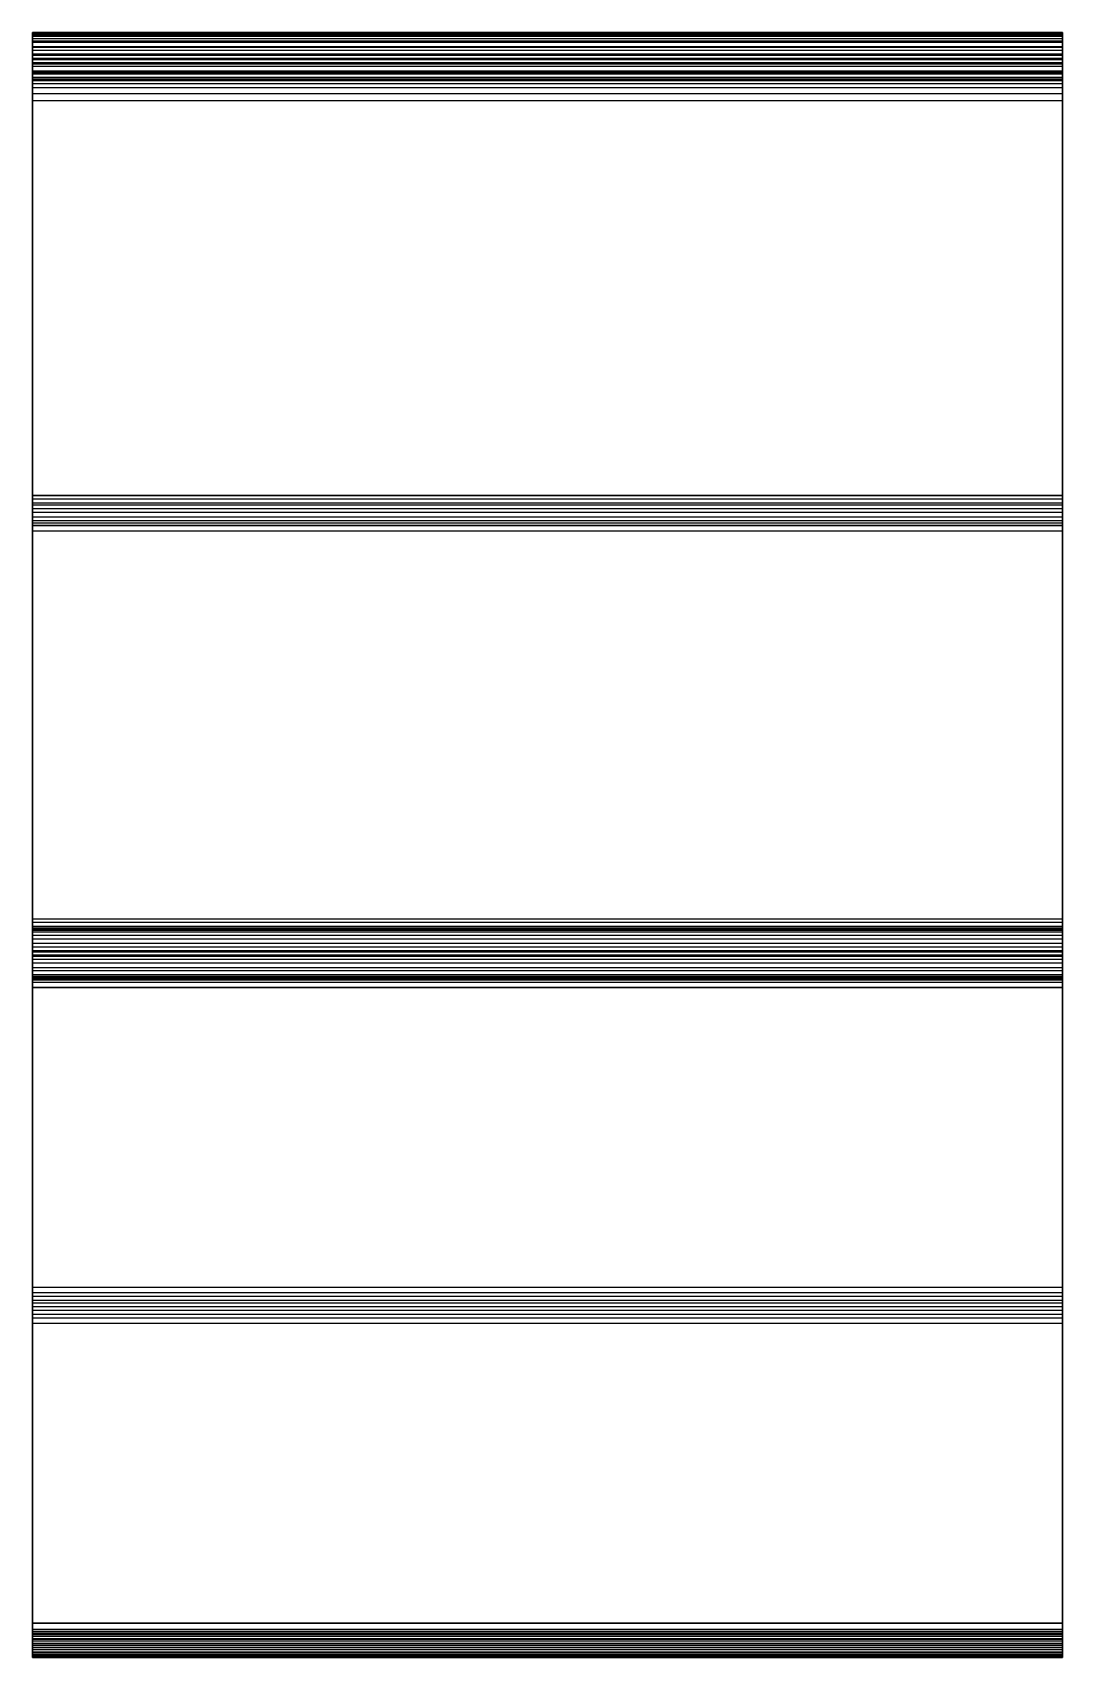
# Model space of a CAD drawing. Extents: x 0 to 30, y -47.3 to 0.
import ezdxf

# ---------------------------------------------------------------- set-up
doc = ezdxf.new("R2010")
doc.units = 0
doc.header["$MEASUREMENT"] = 0
doc.layers.add('2', color=7, linetype='CONTINUOUS')
doc.layers.add('3D', color=1, linetype='CONTINUOUS')

msp = doc.modelspace()

# ---------------------------------------------------------------- linework, layer by layer
at = {"layer": '2', "color": 3, "linetype": 'Continuous', "extrusion": (1, 4e-16, -2e-16)}
msp.add_lwpolyline([(-13.48, 42.383), (-2.2, 42.383), (-2.2, 42.383, -0.414214), (-1.4, 41.583), (-1.4, 41.583), (-1.4, 40.745), (-1.4, 40.745, 0.198912), (-1.312, 40.533), (-1.312, 40.533), (-1.179, 40.4), (-1.179, 40.4, -0.414214), (-1.179, 40.258), (-1.179, 40.258), (-1.312, 40.126), (-1.312, 40.126, 0.198912), (-1.4, 39.913), (-1.4, 39.913), (-1.4, 37.745), (-1.4, 37.745, 0.198912), (-1.312, 37.533), (-1.312, 37.533), (-1.179, 37.4), (-1.179, 37.4, -0.414215), (-1.179, 37.258), (-1.179, 37.258), (-1.312, 37.126), (-1.312, 37.126, 0.198912), (-1.4, 36.913), (-1.4, 36.913), (-1.4, 0.005), (-1.4, 0.005, 1.001821), (0, 0.003), (0, 0.003), (0, 42.783), (0, 42.783, 0.414214), (-1, 43.783), (-1, 43.783), (-46.3, 43.783), (-46.3, 43.783, -0.414214), (-46.6, 44.083), (-46.6, 44.083), (-46.6, 44.233), (-46.6, 44.233, 1), (-47.3, 44.233), (-47.3, 44.233), (-47.3, 43.383), (-47.3, 43.383, 0.414214), (-46.3, 42.383), (-46.3, 42.383), (-37.569, 42.383), (-37.569, 42.383, 0.267949), (-37.309, 42.533, -0.57735), (-36.79, 42.533, 0.267949), (-36.53, 42.383), (-36.53, 42.383), (-27.8, 42.383), (-27.8, 42.383, -0.414214), (-27.5, 42.083), (-27.5, 42.083), (-27.5, 25.483), (-27.5, 25.483, 1), (-26.1, 25.483), (-26.1, 25.483), (-26.1, 42.083), (-26.1, 42.083, -0.414214), (-25.8, 42.383), (-25.8, 42.383), (-14.519, 42.383), (-14.519, 42.383, 0.267949), (-14.259, 42.533, -0.57735), (-13.74, 42.533, 0.267949), (-13.48, 42.383)], format="xyb", dxfattribs=at)
at = {"layer": '2', "color": 3, "linetype": 'Continuous', "extrusion": (1, 4e-16, -2e-16), "elevation": 30}
msp.add_lwpolyline([(-13.48, 42.383), (-2.2, 42.383), (-2.2, 42.383, -0.414214), (-1.4, 41.583), (-1.4, 41.583), (-1.4, 40.745), (-1.4, 40.745, 0.198912), (-1.312, 40.533), (-1.312, 40.533), (-1.179, 40.4), (-1.179, 40.4, -0.414214), (-1.179, 40.258), (-1.179, 40.258), (-1.312, 40.126), (-1.312, 40.126, 0.198912), (-1.4, 39.913), (-1.4, 39.913), (-1.4, 37.745), (-1.4, 37.745, 0.198912), (-1.312, 37.533), (-1.312, 37.533), (-1.179, 37.4), (-1.179, 37.4, -0.414215), (-1.179, 37.258), (-1.179, 37.258), (-1.312, 37.126), (-1.312, 37.126, 0.198912), (-1.4, 36.913), (-1.4, 36.913), (-1.4, 0.005), (-1.4, 0.005, 1.001821), (0, 0.003), (0, 0.003), (0, 42.783), (0, 42.783, 0.414214), (-1, 43.783), (-1, 43.783), (-46.3, 43.783), (-46.3, 43.783, -0.414214), (-46.6, 44.083), (-46.6, 44.083), (-46.6, 44.233), (-46.6, 44.233, 1), (-47.3, 44.233), (-47.3, 44.233), (-47.3, 43.383), (-47.3, 43.383, 0.414214), (-46.3, 42.383), (-46.3, 42.383), (-37.569, 42.383), (-37.569, 42.383, 0.267949), (-37.309, 42.533, -0.57735), (-36.79, 42.533, 0.267949), (-36.53, 42.383), (-36.53, 42.383), (-27.8, 42.383), (-27.8, 42.383, -0.414214), (-27.5, 42.083), (-27.5, 42.083), (-27.5, 25.483), (-27.5, 25.483, 1), (-26.1, 25.483), (-26.1, 25.483), (-26.1, 42.083), (-26.1, 42.083, -0.414214), (-25.8, 42.383), (-25.8, 42.383), (-14.519, 42.383), (-14.519, 42.383, 0.267949), (-14.259, 42.533, -0.57735), (-13.74, 42.533, 0.267949), (-13.48, 42.383)], format="xyb", dxfattribs=at)
at = {"layer": '3D'}
for points in [[(0, -1.4, 0.003), (0, 0, 0.003), (0, 0, 36.965), (0, -1.4, 36.965)], [(0, 0, 0.003), (0, -0.025, -0.184), (0, -1.379, -0.168), (0, -1.4, 0.003)], [(0, -1.4, 36.965), (0, -1.377, 37.028), (0, 0, 37.028), (0, 0, 36.965)], [(0, -1.377, 37.028), (0, -1.312, 37.126), (0, 0, 37.126), (0, 0, 37.028)], [(0, -1.312, 37.126), (0, -1.179, 37.258), (0, 0, 37.258), (0, 0, 37.126)], [(0, -1.179, 37.258), (0, -1.152, 37.307), (0, 0, 37.307), (0, 0, 37.258)], [(0, -1.152, 37.307), (0, -1.151, 37.344), (0, 0, 37.344), (0, 0, 37.307)], [(0, -1.151, 37.344), (0, -1.164, 37.381), (0, 0, 37.381), (0, 0, 37.344)], [(0, -1.164, 37.381), (0, -1.337, 37.562), (0, 0, 37.562), (0, 0, 37.381)], [(0, -1.337, 37.562), (0, -1.377, 37.63), (0, 0, 37.63), (0, 0, 37.562)], [(0, -1.377, 37.63), (0, -1.398, 37.709), (0, 0, 37.709), (0, 0, 37.63)], [(0, -1.398, 37.709), (0, 0, 37.709), (0, 0, 39.91), (0, -1.4, 39.913)], [(0, -1.4, 39.913), (0, -1.377, 40.028), (0, 0, 40.028), (0, 0, 39.91)], [(0, -1.377, 40.028), (0, -1.312, 40.126), (0, 0, 40.126), (0, 0, 40.028)], [(0, -1.312, 40.126), (0, -1.179, 40.258), (0, 0, 40.258), (0, 0, 40.126)], [(0, -1.179, 40.258), (0, -1.15, 40.329), (0, 0, 40.329), (0, 0, 40.258)], [(0, -1.15, 40.329), (0, -1.179, 40.4), (0, 0, 40.4), (0, 0, 40.329)], [(0, -1.179, 40.4), (0, -1.312, 40.533), (0, 0, 40.533), (0, 0, 40.4)], [(0, -1.312, 40.533), (0, -1.377, 40.63), (0, 0, 40.63), (0, 0, 40.533)], [(0, -1.377, 40.63), (0, -1.404, 40.744), (0, 0, 40.744), (0, 0, 40.63)], [(0, 0, 40.744), (0, -1.404, 40.744), (0, -1.4, 41.583), (0, 0, 41.583)], [(0, -1.4, 41.583), (0, -1.491, 41.955), (0, 0, 41.955), (0, 0, 41.583)], [(0, -1.491, 41.955), (0, -1.599, 42.111), (0, 0, 42.111), (0, 0, 41.955)], [(0, -1.599, 42.111), (0, -1.782, 42.265), (0, 0, 42.265), (0, 0, 42.111)], [(0, -1.782, 42.265), (0, -1.981, 42.352), (0, 0, 42.352), (0, 0, 42.265)], [(0, 0, 42.352), (0, -0.005, 42.886), (0, -1.981, 42.886), (0, -1.981, 42.352)], [(30, -0.005, 42.886), (30, 0, 0), (0, 0), (0, -0.005, 42.886)], [(0, 0, 42.886), (0, -0.053, 43.104), (30, -0.053, 43.104), (30, -0.005, 42.886)], [(30, -1.4, 0.003), (30, 0, 0.003), (30, 0, 36.965), (30, -1.4, 36.965)], [(30, 0, 0.003), (30, -0.025, -0.184), (30, -1.379, -0.168), (30, -1.4, 0.003)], [(30, -1.4, 36.965), (30, -1.377, 37.028), (30, 0, 37.028), (30, 0, 36.965)], [(30, -1.377, 37.028), (30, -1.312, 37.126), (30, 0, 37.126), (30, 0, 37.028)], [(30, -1.312, 37.126), (30, -1.179, 37.258), (30, 0, 37.258), (30, 0, 37.126)], [(30, -1.179, 37.258), (30, -1.152, 37.307), (30, 0, 37.307), (30, 0, 37.258)], [(30, -1.152, 37.307), (30, -1.151, 37.344), (30, 0, 37.344), (30, 0, 37.307)], [(30, -1.151, 37.344), (30, -1.164, 37.381), (30, 0, 37.381), (30, 0, 37.344)], [(30, -1.164, 37.381), (30, -1.337, 37.562), (30, 0, 37.562), (30, 0, 37.381)], [(30, -1.337, 37.562), (30, -1.377, 37.63), (30, 0, 37.63), (30, 0, 37.562)], [(30, -1.377, 37.63), (30, -1.398, 37.709), (30, 0, 37.709), (30, 0, 37.63)], [(30, -1.398, 37.709), (30, 0, 37.709), (30, 0, 39.91), (30, -1.4, 39.913)], [(30, -1.4, 39.913), (30, -1.377, 40.028), (30, 0, 40.028), (30, 0, 39.91)], [(30, -1.377, 40.028), (30, -1.312, 40.126), (30, 0, 40.126), (30, 0, 40.028)], [(30, -1.312, 40.126), (30, -1.179, 40.258), (30, 0, 40.258), (30, 0, 40.126)], [(30, -1.179, 40.258), (30, -1.15, 40.329), (30, 0, 40.329), (30, 0, 40.258)], [(30, -1.15, 40.329), (30, -1.179, 40.4), (30, 0, 40.4), (30, 0, 40.329)], [(30, -1.179, 40.4), (30, -1.312, 40.533), (30, 0, 40.533), (30, 0, 40.4)], [(30, -1.312, 40.533), (30, -1.377, 40.63), (30, 0, 40.63), (30, 0, 40.533)], [(30, -1.377, 40.63), (30, -1.404, 40.744), (30, 0, 40.744), (30, 0, 40.63)], [(30, 0, 40.744), (30, -1.404, 40.744), (30, -1.4, 41.583), (30, 0, 41.583)], [(30, -1.4, 41.583), (30, -1.491, 41.955), (30, 0, 41.955), (30, 0, 41.583)], [(30, -1.491, 41.955), (30, -1.599, 42.111), (30, 0, 42.111), (30, 0, 41.955)], [(30, -1.599, 42.111), (30, -1.782, 42.265), (30, 0, 42.265), (30, 0, 42.111)], [(30, -1.782, 42.265), (30, -1.981, 42.352), (30, 0, 42.352), (30, 0, 42.265)], [(30, 0, 42.352), (30, -0.005, 42.886), (30, -1.981, 42.886), (30, -1.981, 42.352)], [(0, -0.053, 43.104), (0, -0.005, 42.886), (0, -0.053, 42.886), (0, -0.053, 43.104)], [(0, -1.379, -0.168), (0, -1.315, -0.331), (0, -0.087, -0.337), (0, -0.025, -0.184)], [(30, -0.025, -0.184), (30, -0.087, -0.337), (0, -0.087, -0.337), (0, -0.025, -0.184)], [(0, -0.111, 43.241), (0, -0.053, 43.104), (0, -0.053, 42.886), (0, -0.111, 42.886)], [(30, -0.053, 43.104), (30, -0.111, 43.241), (0, -0.111, 43.241), (0, -0.053, 43.104)], [(0, -0.087, -0.337), (0, -0.178, -0.464), (0, -1.216, -0.47), (0, -1.315, -0.331)], [(0, -0.087, -0.337), (0, -0.178, -0.464), (30, -0.178, -0.464), (30, -0.087, -0.337)], [(0, -0.249, 43.443), (0, -0.111, 43.241), (0, -0.111, 42.886), (0, -0.249, 42.886)], [(30, -0.111, 43.241), (30, -0.249, 43.443), (0, -0.249, 43.443), (0, -0.111, 43.241)], [(0, -0.178, -0.464), (0, -0.286, -0.562), (0, -1.114, -0.561), (0, -1.216, -0.47)], [(30, -0.178, -0.464), (30, -0.286, -0.562), (0, -0.286, -0.562), (0, -0.178, -0.464)], [(0, -0.427, 43.602), (0, -0.249, 43.443), (0, -0.249, 42.886), (0, -0.427, 42.886)], [(0, -0.249, 43.443), (30, -0.249, 43.443), (30, -0.427, 43.602), (0, -0.427, 43.602)], [(0, -0.286, -0.562), (0, -0.409, -0.634), (0, -0.988, -0.635), (0, -1.114, -0.561)], [(0, -0.286, -0.562), (0, -0.409, -0.634), (30, -0.409, -0.634), (30, -0.286, -0.562)], [(0, -0.409, -0.634), (0, -0.526, -0.676), (0, -0.872, -0.676), (0, -0.988, -0.635)], [(30, -0.409, -0.634), (30, -0.526, -0.676), (0, -0.526, -0.676), (0, -0.409, -0.634)], [(0, -0.627, 43.71), (0, -0.427, 43.602), (0, -0.427, 42.886), (0, -0.627, 42.886)], [(30, -0.427, 43.602), (30, -0.627, 43.71), (0, -0.627, 43.71), (0, -0.427, 43.602)], [(30, -0.053, 43.104), (30, -0.005, 42.886), (30, -0.053, 42.886), (30, -0.053, 43.104)], [(30, -1.379, -0.168), (30, -1.315, -0.331), (30, -0.087, -0.337), (30, -0.025, -0.184)], [(30, -0.111, 43.241), (30, -0.053, 43.104), (30, -0.053, 42.886), (30, -0.111, 42.886)], [(30, -0.087, -0.337), (30, -0.178, -0.464), (30, -1.216, -0.47), (30, -1.315, -0.331)], [(30, -0.249, 43.443), (30, -0.111, 43.241), (30, -0.111, 42.886), (30, -0.249, 42.886)], [(30, -0.178, -0.464), (30, -0.286, -0.562), (30, -1.114, -0.561), (30, -1.216, -0.47)], [(30, -0.427, 43.602), (30, -0.249, 43.443), (30, -0.249, 42.886), (30, -0.427, 42.886)], [(30, -0.286, -0.562), (30, -0.409, -0.634), (30, -0.988, -0.635), (30, -1.114, -0.561)], [(30, -0.409, -0.634), (30, -0.526, -0.676), (30, -0.872, -0.676), (30, -0.988, -0.635)], [(30, -0.627, 43.71), (30, -0.427, 43.602), (30, -0.427, 42.886), (30, -0.627, 42.886)], [(0, -0.526, -0.676), (0, -0.617, -0.693), (0, -0.617, -0.676), (0, -0.526, -0.676)], [(0, -0.526, -0.676), (0, -0.617, -0.693), (30, -0.617, -0.693), (30, -0.526, -0.676)], [(0, -0.617, -0.676), (0, -0.617, -0.693), (0, -0.671, -0.697), (0, -0.671, -0.676)], [(30, -0.617, -0.693), (30, -0.671, -0.697), (0, -0.671, -0.697), (0, -0.617, -0.693)], [(0, -0.909, 43.778), (0, -0.627, 43.71), (0, -0.627, 42.886), (0, -0.915, 42.886)], [(30, -0.627, 43.71), (30, -0.909, 43.775), (0, -0.909, 43.778), (0, -0.627, 43.71)], [(0, -0.671, -0.676), (0, -0.671, -0.697), (0, -0.743, -0.696), (0, -0.743, -0.676)], [(0, -0.671, -0.697), (0, -0.743, -0.696), (30, -0.743, -0.696), (30, -0.671, -0.697)], [(0, -0.743, -0.676), (0, -0.744, -0.696), (0, -0.8, -0.69), (0, -0.8, -0.676)], [(30, -0.743, -0.696), (30, -0.8, -0.69), (0, -0.8, -0.69), (0, -0.743, -0.696)], [(0, -0.8, -0.676), (0, -0.8, -0.69), (0, -0.872, -0.676), (0, -0.8, -0.676)], [(0, -0.8, -0.69), (0, -0.872, -0.676), (30, -0.872, -0.676), (30, -0.8, -0.69)], [(30, -0.872, -0.676), (30, -0.988, -0.635), (0, -0.988, -0.635), (0, -0.872, -0.676)], [(0, -1.981, 42.886), (0, -0.915, 42.886), (0, -0.909, 43.778), (0, -1.981, 43.783)], [(0, -0.909, 43.778), (30, -0.909, 43.778), (30, -46.3, 43.783), (0, -46.3, 43.783)], [(30, -0.526, -0.676), (30, -0.617, -0.693), (30, -0.617, -0.676), (30, -0.526, -0.676)], [(30, -0.617, -0.676), (30, -0.617, -0.693), (30, -0.671, -0.697), (30, -0.671, -0.676)], [(30, -0.909, 43.775), (30, -0.627, 43.71), (30, -0.627, 42.886), (30, -0.915, 42.886)], [(30, -0.671, -0.676), (30, -0.671, -0.697), (30, -0.743, -0.696), (30, -0.743, -0.676)], [(30, -0.743, -0.676), (30, -0.744, -0.696), (30, -0.8, -0.69), (30, -0.8, -0.676)], [(30, -0.8, -0.676), (30, -0.8, -0.69), (30, -0.872, -0.676), (30, -0.8, -0.676)], [(30, -1.981, 42.886), (30, -0.915, 42.886), (30, -0.909, 43.778), (30, -1.981, 43.783)], [(0, -0.988, -0.635), (0, -1.114, -0.561), (30, -1.114, -0.561), (30, -0.988, -0.635)], [(30, -1.114, -0.561), (30, -1.216, -0.47), (0, -1.216, -0.47), (0, -1.114, -0.561)], [(30, -1.179, 40.4), (30, -1.15, 40.329), (0, -1.15, 40.329), (0, -1.179, 40.4)], [(0, -1.15, 40.329), (0, -1.179, 40.258), (30, -1.179, 40.258), (30, -1.15, 40.329)], [(30, -1.18, 37.415), (30, -1.151, 37.344), (0, -1.151, 37.344), (0, -1.18, 37.415)], [(0, -1.151, 37.344), (0, -1.18, 37.273), (30, -1.18, 37.273), (30, -1.151, 37.344)], [(0, -1.312, 40.533), (0, -1.179, 40.4), (30, -1.179, 40.4), (30, -1.312, 40.533)], [(30, -1.179, 40.258), (30, -1.312, 40.126), (0, -1.312, 40.126), (0, -1.179, 40.258)], [(0, -1.313, 37.548), (0, -1.18, 37.415), (30, -1.18, 37.415), (30, -1.313, 37.548)], [(30, -1.18, 37.273), (30, -1.313, 37.14), (0, -1.313, 37.14), (0, -1.18, 37.273)], [(0, -1.216, -0.47), (0, -1.315, -0.331), (30, -1.315, -0.331), (30, -1.216, -0.47)], [(30, -1.377, 40.63), (30, -1.312, 40.533), (0, -1.312, 40.533), (0, -1.377, 40.63)], [(0, -1.312, 40.126), (0, -1.377, 40.028), (30, -1.377, 40.028), (30, -1.312, 40.126)], [(30, -1.378, 37.645), (30, -1.313, 37.548), (0, -1.313, 37.548), (0, -1.378, 37.645)], [(0, -1.313, 37.14), (0, -1.378, 37.043), (30, -1.378, 37.043), (30, -1.313, 37.14)], [(30, -1.315, -0.331), (30, -1.379, -0.168), (0, -1.379, -0.168), (0, -1.315, -0.331)], [(0, -1.404, 40.744), (0, -1.377, 40.63), (30, -1.377, 40.63), (30, -1.404, 40.744)], [(30, -1.377, 40.028), (30, -1.4, 39.913), (0, -1.4, 39.913), (0, -1.377, 40.028)], [(0, -1.405, 37.759), (0, -1.378, 37.645), (30, -1.378, 37.645), (30, -1.405, 37.759)], [(30, -1.378, 37.043), (30, -1.401, 36.928), (0, -1.401, 36.928), (0, -1.378, 37.043)], [(0, -1.379, -0.168), (0, -1.4, 0.003), (30, -1.4, 0.003), (30, -1.379, -0.168)], [(0, -1.4, 39.913), (0, -1.398, 37.709), (30, -1.398, 37.709), (30, -1.4, 39.913)], [(0, -1.491, 41.955), (0, -1.4, 41.583), (30, -1.4, 41.583), (30, -1.491, 41.955)], [(30, -1.4, 41.583), (30, -1.404, 40.744), (0, -1.4, 40.745), (0, -1.4, 41.583)], [(30, -1.401, 36.928), (30, -1.4, 0.005), (0, -1.4, 0.005), (0, -1.401, 36.928)], [(30, -1.599, 42.111), (30, -1.491, 41.955), (0, -1.491, 41.955), (0, -1.599, 42.111)], [(0, -1.782, 42.265), (0, -1.599, 42.111), (30, -1.599, 42.111), (30, -1.782, 42.265)], [(30, -1.981, 42.352), (30, -1.782, 42.265), (0, -1.782, 42.265), (0, -1.981, 42.352)], [(0, -1.981, 42.352), (0, -1.981, 43.783), (0, -13.524, 43.783), (0, -13.48, 42.383)], [(30, -13.48, 42.383), (0, -13.48, 42.383), (0, -1.981, 42.352), (30, -1.981, 42.352)], [(30, -1.981, 42.352), (30, -1.981, 43.783), (30, -13.524, 43.783), (30, -13.48, 42.383)], [(0, -13.48, 42.383), (0, -13.588, 42.403), (0, -13.588, 43.783), (0, -13.524, 43.783)], [(0, -13.588, 42.403), (0, -13.48, 42.383), (30, -13.48, 42.383), (30, -13.588, 42.403)], [(0, -13.588, 42.403), (0, -13.693, 42.471), (0, -13.693, 43.783), (0, -13.588, 43.783)], [(30, -13.693, 42.471), (30, -13.588, 42.403), (0, -13.588, 42.403), (0, -13.693, 42.471)], [(0, -13.693, 42.471), (0, -13.758, 42.56), (0, -13.758, 43.783), (0, -13.693, 43.783)], [(0, -13.758, 42.56), (0, -13.693, 42.471), (30, -13.693, 42.471), (30, -13.758, 42.56)], [(30, -13.48, 42.383), (30, -13.588, 42.403), (30, -13.588, 43.783), (30, -13.524, 43.783)], [(30, -13.588, 42.403), (30, -13.693, 42.471), (30, -13.693, 43.783), (30, -13.588, 43.783)], [(30, -13.693, 42.471), (30, -13.758, 42.56), (30, -13.758, 43.783), (30, -13.693, 43.783)], [(0, -13.758, 42.56), (0, -13.851, 42.643), (0, -13.851, 43.783), (0, -13.758, 43.783)], [(30, -13.851, 42.643), (30, -13.758, 42.56), (0, -13.758, 42.56), (0, -13.851, 42.643)], [(0, -13.851, 42.643), (0, -13.973, 42.681), (0, -13.973, 43.783), (0, -13.851, 43.783)], [(0, -13.973, 42.681), (0, -13.851, 42.643), (30, -13.851, 42.643), (30, -13.973, 42.681)], [(0, -13.973, 42.681), (0, -14.093, 42.668), (0, -14.065, 43.783), (0, -13.973, 43.783)], [(30, -14.093, 42.668), (30, -13.973, 42.681), (0, -13.973, 42.681), (0, -14.093, 42.668)], [(0, -14.093, 42.668), (0, -14.214, 42.592), (0, -14.214, 43.783), (0, -14.065, 43.779)], [(0, -14.214, 42.592), (0, -14.093, 42.668), (30, -14.093, 42.668), (30, -14.214, 42.592)], [(30, -13.758, 42.56), (30, -13.851, 42.643), (30, -13.851, 43.783), (30, -13.758, 43.783)], [(30, -13.851, 42.643), (30, -13.973, 42.681), (30, -13.973, 43.783), (30, -13.851, 43.783)], [(30, -13.973, 42.681), (30, -14.093, 42.668), (30, -14.065, 43.783), (30, -13.973, 43.783)], [(30, -14.093, 42.668), (30, -14.214, 42.592), (30, -14.214, 43.783), (30, -14.065, 43.779)], [(0, -14.214, 42.592), (0, -14.276, 42.506), (0, -14.276, 43.783), (0, -14.214, 43.783)], [(30, -14.276, 42.506), (30, -14.214, 42.592), (0, -14.214, 42.592), (0, -14.276, 42.506)], [(0, -14.276, 42.506), (0, -14.35, 42.435), (0, -14.35, 43.783), (0, -14.276, 43.783)], [(0, -14.35, 42.435), (0, -14.276, 42.506), (30, -14.276, 42.506), (30, -14.35, 42.435)], [(0, -14.35, 42.435), (0, -14.519, 42.383), (0, -14.519, 43.783), (0, -14.35, 43.783)], [(30, -14.35, 42.435), (30, -14.519, 42.383), (0, -14.519, 42.382), (0, -14.35, 42.435)], [(0, -14.519, 43.783), (0, -14.519, 42.383), (0, -25.8, 42.383), (0, -25.8, 43.783)], [(30, -25.8, 42.383), (30, -14.519, 42.383), (0, -14.519, 42.382), (0, -25.8, 42.382)], [(30, -14.214, 42.592), (30, -14.276, 42.506), (30, -14.276, 43.783), (30, -14.214, 43.783)], [(30, -14.276, 42.506), (30, -14.35, 42.435), (30, -14.35, 43.783), (30, -14.276, 43.783)], [(30, -14.35, 42.435), (30, -14.519, 42.383), (30, -14.519, 43.783), (30, -14.35, 43.783)], [(30, -14.519, 43.783), (30, -14.519, 42.383), (30, -25.8, 42.383), (30, -25.8, 43.783)], [(0, -25.8, 42.383), (0, -25.91, 42.361), (0, -25.91, 43.783), (0, -25.8, 43.783)], [(0, -25.91, 42.361), (0, -25.8, 42.383), (30, -25.8, 42.383), (30, -25.91, 42.361)], [(0, -25.91, 42.361), (0, -26.012, 42.295), (0, -26.012, 43.783), (0, -25.91, 43.783)], [(30, -26.012, 42.295), (30, -25.91, 42.361), (0, -25.91, 42.361), (0, -26.012, 42.295)], [(0, -26.012, 42.295), (0, -26.07, 42.213), (0, -26.07, 43.783), (0, -26.012, 43.783)], [(0, -26.07, 42.213), (0, -26.012, 42.295), (30, -26.012, 42.295), (30, -26.07, 42.213)], [(30, -25.8, 42.383), (30, -25.91, 42.361), (30, -25.91, 43.783), (30, -25.8, 43.783)], [(30, -25.91, 42.361), (30, -26.012, 42.295), (30, -26.012, 43.783), (30, -25.91, 43.783)], [(30, -26.012, 42.295), (30, -26.07, 42.213), (30, -26.07, 43.783), (30, -26.012, 43.783)], [(0, -26.07, 42.213), (0, -26.1, 42.105), (0, -26.097, 43.783), (0, -26.07, 43.783)], [(30, -26.1, 42.088), (30, -26.07, 42.213), (0, -26.07, 42.213), (0, -26.1, 42.088)], [(0, -26.097, 43.783), (0, -26.1, 42.088), (0, -27.5, 42.083), (0, -27.5, 43.783)], [(0, -26.1, 25.483), (0, -26.125, 25.296), (0, -27.479, 25.312), (0, -27.5, 25.483)], [(0, -26.1, 42.088), (0, -27.5, 42.083), (0, -27.5, 25.483), (0, -26.1, 25.483)], [(0, -26.1, 42.088), (0, -26.1, 25.483), (30, -26.1, 25.483), (30, -26.1, 42.083)], [(0, -26.1, 25.489), (0, -26.125, 25.296), (30, -26.125, 25.296), (30, -26.1, 25.483)], [(0, -27.479, 25.312), (0, -27.415, 25.149), (0, -26.187, 25.143), (0, -26.125, 25.296)], [(30, -26.125, 25.296), (30, -26.187, 25.143), (0, -26.187, 25.143), (0, -26.125, 25.296)], [(0, -26.187, 25.143), (0, -26.278, 25.016), (0, -27.316, 25.01), (0, -27.415, 25.149)], [(0, -26.187, 25.143), (0, -26.278, 25.016), (30, -26.278, 25.016), (30, -26.187, 25.143)], [(0, -26.278, 25.016), (0, -26.386, 24.918), (0, -27.214, 24.919), (0, -27.316, 25.01)], [(30, -26.278, 25.016), (30, -26.386, 24.918), (0, -26.386, 24.918), (0, -26.278, 25.016)], [(0, -26.386, 24.918), (0, -26.509, 24.846), (0, -27.088, 24.845), (0, -27.214, 24.919)], [(0, -26.386, 24.918), (0, -26.509, 24.846), (30, -26.509, 24.846), (30, -26.386, 24.918)], [(30, -26.07, 42.213), (30, -26.1, 42.105), (30, -26.097, 43.783), (30, -26.07, 43.783)], [(30, -26.097, 43.783), (30, -26.1, 42.088), (30, -27.5, 42.083), (30, -27.5, 43.783)], [(30, -26.1, 25.483), (30, -26.125, 25.296), (30, -27.479, 25.312), (30, -27.5, 25.483)], [(30, -26.1, 42.088), (30, -27.5, 42.083), (30, -27.5, 25.483), (30, -26.1, 25.483)], [(30, -27.479, 25.312), (30, -27.415, 25.149), (30, -26.187, 25.143), (30, -26.125, 25.296)], [(30, -26.187, 25.143), (30, -26.278, 25.016), (30, -27.316, 25.01), (30, -27.415, 25.149)], [(30, -26.278, 25.016), (30, -26.386, 24.918), (30, -27.214, 24.919), (30, -27.316, 25.01)], [(30, -26.386, 24.918), (30, -26.509, 24.846), (30, -27.088, 24.845), (30, -27.214, 24.919)], [(0, -26.509, 24.846), (0, -26.626, 24.804), (0, -26.972, 24.804), (0, -27.088, 24.845)], [(30, -26.509, 24.846), (30, -26.626, 24.804), (0, -26.626, 24.804), (0, -26.509, 24.846)], [(0, -26.626, 24.804), (0, -26.717, 24.787), (0, -26.717, 24.804), (0, -26.626, 24.804)], [(0, -26.626, 24.804), (0, -26.717, 24.787), (30, -26.717, 24.787), (30, -26.626, 24.804)], [(0, -26.717, 24.804), (0, -26.717, 24.787), (0, -26.771, 24.783), (0, -26.771, 24.804)], [(30, -26.717, 24.787), (30, -26.771, 24.783), (0, -26.771, 24.783), (0, -26.717, 24.787)], [(0, -26.771, 24.804), (0, -26.771, 24.783), (0, -26.843, 24.784), (0, -26.843, 24.804)], [(0, -26.771, 24.783), (0, -26.843, 24.784), (30, -26.843, 24.784), (30, -26.771, 24.783)], [(0, -26.843, 24.804), (0, -26.843, 24.784), (0, -26.9, 24.79), (0, -26.9, 24.804)], [(30, -26.843, 24.784), (30, -26.9, 24.79), (0, -26.9, 24.79), (0, -26.843, 24.784)], [(0, -26.9, 24.804), (0, -26.9, 24.79), (0, -26.972, 24.804), (0, -26.9, 24.804)], [(0, -26.9, 24.79), (0, -26.972, 24.804), (30, -26.972, 24.804), (30, -26.9, 24.79)], [(30, -26.509, 24.846), (30, -26.626, 24.804), (30, -26.972, 24.804), (30, -27.088, 24.845)], [(30, -26.626, 24.804), (30, -26.717, 24.787), (30, -26.717, 24.804), (30, -26.626, 24.804)], [(30, -26.717, 24.804), (30, -26.717, 24.787), (30, -26.771, 24.783), (30, -26.771, 24.804)], [(30, -26.771, 24.804), (30, -26.771, 24.783), (30, -26.843, 24.784), (30, -26.843, 24.804)], [(30, -26.843, 24.804), (30, -26.843, 24.784), (30, -26.9, 24.79), (30, -26.9, 24.804)], [(30, -26.9, 24.804), (30, -26.9, 24.79), (30, -26.972, 24.804), (30, -26.9, 24.804)], [(30, -26.972, 24.804), (30, -27.088, 24.845), (0, -27.088, 24.845), (0, -26.972, 24.804)], [(0, -27.088, 24.845), (0, -27.214, 24.919), (30, -27.214, 24.919), (30, -27.088, 24.845)], [(30, -27.214, 24.919), (30, -27.316, 25.01), (0, -27.316, 25.01), (0, -27.214, 24.919)], [(0, -27.316, 25.01), (0, -27.415, 25.149), (30, -27.415, 25.149), (30, -27.316, 25.01)], [(30, -27.415, 25.149), (30, -27.479, 25.312), (0, -27.479, 25.312), (0, -27.415, 25.149)], [(0, -27.479, 25.312), (0, -27.5, 25.483), (30, -27.5, 25.483), (30, -27.479, 25.312)], [(0, -27.5, 42.125), (0, -27.537, 42.228), (0, -27.537, 43.783), (0, -27.5, 43.783)], [(30, -27.537, 42.228), (30, -27.5, 42.125), (0, -27.5, 42.125), (0, -27.537, 42.228)], [(0, -27.5, 42.125), (0, -27.5, 42.083), (30, -27.5, 42.083), (30, -27.5, 42.125)], [(0, -27.5, 42.083), (0, -27.5, 25.483), (30, -27.5, 25.483), (30, -27.5, 42.083)], [(0, -27.537, 42.228), (0, -27.588, 42.295), (0, -27.588, 43.783), (0, -27.537, 43.783)], [(0, -27.588, 42.295), (0, -27.537, 42.228), (30, -27.537, 42.228), (30, -27.588, 42.295)], [(0, -27.588, 42.295), (0, -27.643, 42.339), (0, -27.643, 43.783), (0, -27.588, 43.783)], [(30, -27.643, 42.339), (30, -27.588, 42.295), (0, -27.588, 42.295), (0, -27.643, 42.339)], [(0, -27.643, 42.339), (0, -27.8, 42.383), (0, -27.8, 43.783), (0, -27.643, 43.783)], [(0, -27.8, 42.383), (0, -27.643, 42.339), (30, -27.643, 42.339), (30, -27.8, 42.383)], [(0, -27.8, 43.783), (0, -27.8, 42.383), (0, -36.53, 42.383), (0, -36.53, 43.783)], [(30, -36.53, 42.383), (0, -36.53, 42.383), (0, -27.8, 42.383), (30, -27.8, 42.383)], [(30, -27.5, 42.125), (30, -27.537, 42.228), (30, -27.537, 43.783), (30, -27.5, 43.783)], [(30, -27.537, 42.228), (30, -27.588, 42.295), (30, -27.588, 43.783), (30, -27.537, 43.783)], [(30, -27.588, 42.295), (30, -27.643, 42.339), (30, -27.643, 43.783), (30, -27.588, 43.783)], [(30, -27.643, 42.339), (30, -27.8, 42.383), (30, -27.8, 43.783), (30, -27.643, 43.783)], [(30, -27.8, 43.783), (30, -27.8, 42.383), (30, -36.53, 42.383), (30, -36.53, 43.783)], [(0, -36.53, 42.383), (0, -36.68, 42.423), (0, -36.68, 43.783), (0, -36.53, 43.783)], [(30, -36.68, 42.423), (30, -36.53, 42.383), (0, -36.53, 42.383), (0, -36.68, 42.423)], [(0, -36.68, 42.423), (0, -36.79, 42.533), (0, -36.79, 43.783), (0, -36.68, 43.783)], [(0, -36.79, 42.533), (0, -36.68, 42.423), (30, -36.68, 42.423), (30, -36.79, 42.533)], [(0, -36.79, 42.533), (0, -36.896, 42.64), (0, -36.896, 43.783), (0, -36.79, 43.783)], [(30, -36.896, 42.64), (30, -36.79, 42.533), (0, -36.79, 42.533), (0, -36.896, 42.64)], [(30, -36.53, 42.383), (30, -36.68, 42.423), (30, -36.68, 43.783), (30, -36.53, 43.783)], [(30, -36.68, 42.423), (30, -36.79, 42.533), (30, -36.79, 43.783), (30, -36.68, 43.783)], [(30, -36.79, 42.533), (30, -36.896, 42.64), (30, -36.896, 43.783), (30, -36.79, 43.783)], [(0, -36.896, 42.64), (0, -36.987, 42.676), (0, -36.987, 43.783), (0, -36.896, 43.783)], [(0, -36.987, 42.676), (0, -36.896, 42.64), (30, -36.896, 42.64), (30, -36.987, 42.676)], [(0, -36.987, 42.676), (0, -37.082, 42.681), (0, -37.082, 43.783), (0, -36.987, 43.783)], [(30, -37.082, 42.681), (30, -36.987, 42.676), (0, -36.987, 42.676), (0, -37.082, 42.681)], [(0, -37.082, 42.681), (0, -37.199, 42.643), (0, -37.199, 43.783), (0, -37.082, 43.783)], [(0, -37.199, 42.643), (0, -37.082, 42.681), (30, -37.082, 42.681), (30, -37.199, 42.643)], [(0, -37.199, 42.643), (0, -37.309, 42.533), (0, -37.309, 43.783), (0, -37.199, 43.783)], [(30, -37.309, 42.533), (30, -37.199, 42.643), (0, -37.199, 42.643), (0, -37.309, 42.533)], [(0, -37.309, 42.533), (0, -37.419, 42.423), (0, -37.419, 43.783), (0, -37.309, 43.783)], [(0, -37.419, 42.423), (0, -37.309, 42.533), (30, -37.309, 42.533), (30, -37.419, 42.423)], [(30, -36.896, 42.64), (30, -36.987, 42.676), (30, -36.987, 43.783), (30, -36.896, 43.783)], [(30, -36.987, 42.676), (30, -37.082, 42.681), (30, -37.082, 43.783), (30, -36.987, 43.783)], [(30, -37.082, 42.681), (30, -37.199, 42.643), (30, -37.199, 43.783), (30, -37.082, 43.783)], [(30, -37.199, 42.643), (30, -37.309, 42.533), (30, -37.309, 43.783), (30, -37.199, 43.783)], [(30, -37.309, 42.533), (30, -37.419, 42.423), (30, -37.419, 43.783), (30, -37.309, 43.783)], [(0, -37.419, 42.423), (0, -37.569, 42.383), (0, -37.569, 43.783), (0, -37.419, 43.783)], [(30, -37.569, 42.383), (30, -37.419, 42.423), (0, -37.419, 42.423), (0, -37.569, 42.383)], [(0, -37.569, 43.783), (0, -37.569, 42.383), (0, -46.3, 42.383), (0, -46.3, 43.783)], [(30, -46.3, 42.383), (0, -46.3, 42.383), (0, -37.569, 42.383), (30, -37.569, 42.383)], [(30, -37.419, 42.423), (30, -37.569, 42.383), (30, -37.569, 43.783), (30, -37.419, 43.783)], [(30, -37.569, 43.783), (30, -37.569, 42.383), (30, -46.3, 42.383), (30, -46.3, 43.783)], [(0, -46.3, 43.783), (0, -46.3, 42.383), (0, -46.543, 42.413), (0, -46.474, 43.839)], [(0, -46.543, 42.413), (0, -46.3, 42.383), (30, -46.3, 42.383), (30, -46.543, 42.413)], [(30, -46.3, 43.783), (30, -46.3, 42.383), (30, -46.543, 42.413), (30, -46.474, 43.839)], [(0, -46.474, 43.839), (0, -46.543, 42.413), (0, -46.77, 42.5), (0, -46.553, 43.922)], [(0, -46.553, 43.922), (0, -46.474, 43.839), (30, -46.474, 43.839), (30, -46.553, 43.922)], [(30, -46.77, 42.5), (30, -46.543, 42.413), (0, -46.543, 42.413), (0, -46.77, 42.5)], [(0, -46.77, 42.5), (0, -46.553, 43.922), (0, -46.597, 44.039), (0, -46.944, 42.618)], [(30, -46.597, 44.039), (30, -46.553, 43.922), (0, -46.553, 43.922), (0, -46.597, 44.039)], [(0, -46.597, 44.039), (0, -47.3, 44.039), (0, -47.3, 44.233), (0, -46.6, 44.233)], [(0, -47.3, 44.039), (0, -47.3, 43.383), (0, -46.758, 43.378), (0, -46.597, 44.039)], [(0, -46.597, 44.039), (0, -46.597, 44.233), (30, -46.597, 44.233), (30, -46.597, 44.039)], [(0, -46.605, 44.308), (0, -46.597, 44.233), (30, -46.597, 44.233), (30, -46.605, 44.308)], [(0, -46.6, 44.233), (0, -46.607, 44.306), (0, -47.291, 44.308), (0, -47.3, 44.233)], [(0, -46.605, 44.308), (0, -46.633, 44.388), (30, -46.633, 44.388), (30, -46.605, 44.308)], [(0, -46.607, 44.306), (0, -46.638, 44.391), (0, -47.263, 44.388), (0, -47.291, 44.308)], [(30, -46.633, 44.388), (30, -46.684, 44.464), (0, -46.684, 44.464), (0, -46.633, 44.388)], [(0, -46.638, 44.391), (0, -46.69, 44.467), (0, -47.213, 44.464), (0, -47.263, 44.388)], [(0, -46.684, 44.464), (0, -46.752, 44.524), (30, -46.752, 44.524), (30, -46.684, 44.464)], [(0, -46.69, 44.467), (0, -46.756, 44.524), (0, -47.144, 44.524), (0, -47.213, 44.464)], [(0, -46.752, 44.524), (0, -46.817, 44.558), (30, -46.817, 44.558), (30, -46.752, 44.524)], [(0, -46.756, 44.524), (0, -46.819, 44.557), (0, -47.08, 44.558), (0, -47.144, 44.524)], [(0, -46.758, 43.378), (0, -47.3, 43.383), (0, -47.27, 43.14), (0, -46.818, 43.134)], [(0, -46.944, 42.618), (0, -46.77, 42.5), (30, -46.77, 42.5), (30, -46.944, 42.618)], [(0, -46.818, 43.134), (0, -47.27, 43.14), (0, -47.164, 42.879), (0, -46.884, 42.864)], [(0, -46.819, 44.557), (0, -46.884, 44.576), (0, -47.013, 44.577), (0, -47.08, 44.558)], [(30, -46.474, 43.839), (30, -46.543, 42.413), (30, -46.77, 42.5), (30, -46.553, 43.922)], [(30, -46.77, 42.5), (30, -46.553, 43.922), (30, -46.597, 44.039), (30, -46.944, 42.618)], [(30, -46.597, 44.039), (30, -47.3, 44.039), (30, -47.3, 44.233), (30, -46.6, 44.233)], [(30, -47.3, 44.039), (30, -47.3, 43.383), (30, -46.758, 43.378), (30, -46.597, 44.039)], [(30, -46.6, 44.233), (30, -46.607, 44.306), (30, -47.291, 44.308), (30, -47.3, 44.233)], [(30, -46.607, 44.306), (30, -46.638, 44.391), (30, -47.263, 44.388), (30, -47.291, 44.308)], [(30, -46.638, 44.391), (30, -46.69, 44.467), (30, -47.213, 44.464), (30, -47.263, 44.388)], [(30, -46.69, 44.467), (30, -46.756, 44.524), (30, -47.144, 44.524), (30, -47.213, 44.464)], [(30, -46.756, 44.524), (30, -46.819, 44.557), (30, -47.08, 44.558), (30, -47.144, 44.524)], [(30, -46.758, 43.378), (30, -47.3, 43.383), (30, -47.27, 43.14), (30, -46.818, 43.134)], [(30, -46.818, 43.134), (30, -47.27, 43.14), (30, -47.164, 42.879), (30, -46.884, 42.864)], [(30, -46.819, 44.557), (30, -46.884, 44.576), (30, -47.013, 44.577), (30, -47.08, 44.558)], [(0, -46.884, 42.864), (0, -46.944, 42.618), (0, -47.164, 42.879), (0, -46.884, 42.864)], [(0, -46.884, 44.576), (0, -46.942, 44.577), (0, -46.945, 44.583), (0, -46.923, 44.582)], [(0, -46.945, 44.583), (0, -46.884, 44.576), (30, -46.884, 44.576), (30, -46.945, 44.583)], [(0, -46.945, 44.583), (0, -46.942, 44.577), (0, -47.011, 44.577), (0, -46.975, 44.582)], [(30, -47.164, 42.879), (30, -46.944, 42.618), (0, -46.944, 42.618), (0, -47.164, 42.879)], [(0, -47.013, 44.577), (0, -46.945, 44.583), (30, -46.945, 44.583), (30, -47.013, 44.577)], [(0, -47.08, 44.558), (0, -47.013, 44.577), (30, -47.013, 44.577), (30, -47.08, 44.558)], [(30, -47.144, 44.524), (30, -47.08, 44.558), (0, -47.08, 44.558), (0, -47.144, 44.524)], [(30, -47.213, 44.464), (30, -47.144, 44.524), (0, -47.144, 44.524), (0, -47.213, 44.464)], [(0, -47.27, 43.14), (0, -47.164, 42.879), (30, -47.164, 42.879), (30, -47.27, 43.14)], [(0, -47.263, 44.388), (0, -47.213, 44.464), (30, -47.213, 44.464), (30, -47.263, 44.388)], [(30, -47.291, 44.308), (30, -47.263, 44.388), (0, -47.263, 44.388), (0, -47.291, 44.308)], [(30, -47.3, 43.383), (30, -47.27, 43.14), (0, -47.27, 43.14), (0, -47.3, 43.383)], [(0, -47.291, 44.308), (30, -47.291, 44.308), (30, -47.3, 44.233)], [(30, -47.291, 44.308), (30, -47.3, 44.233), (0, -47.3, 44.233), (0, -47.291, 44.308)], [(30, -47.3, 43.383), (0, -47.3, 43.383), (0, -47.3, 44.039), (30, -47.3, 44.039)], [(30, -47.3, 44.039), (30, -47.3, 44.233), (0, -47.3, 44.233), (0, -47.3, 44.039)], [(30, -46.884, 42.864), (30, -46.944, 42.618), (30, -47.164, 42.879), (30, -46.884, 42.864)], [(30, -46.884, 44.576), (30, -46.942, 44.577), (30, -46.945, 44.583), (30, -46.923, 44.582)], [(30, -46.945, 44.583), (30, -46.942, 44.577), (30, -47.011, 44.577), (30, -46.975, 44.582)]]:
    msp.add_3dface(points, dxfattribs=at)

doc.saveas('drawing.dxf')
